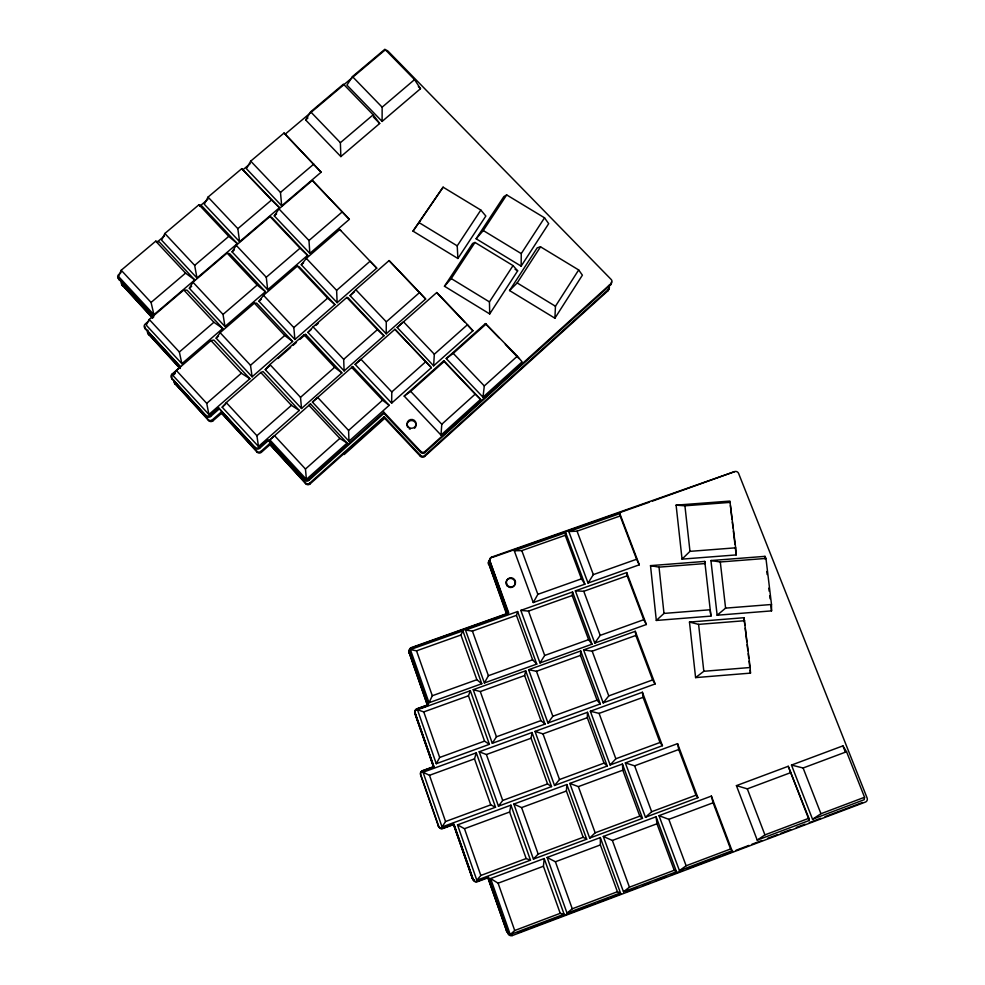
<?xml version="1.0" encoding="UTF-8"?>
<svg xmlns="http://www.w3.org/2000/svg" width="985" height="985" viewBox="0 0 985 985"><rect width="100%" height="100%" fill="white"/><g stroke="black" fill="none" stroke-linecap="round" stroke-linejoin="round"><path stroke-width="1.48" d="M382.106 121.426L382.143 107.18L352.445 76.584L384.889 49.25L414.55 79.613L420.496 88.699L382.106 121.426L346.929 85.129L352.445 76.584M386.206 333.792L386.292 321.824L355.757 289.664L389.087 260.582L425.643 299.009L386.206 333.792L350.044 295.648L355.757 289.664M521.139 266.147L521.262 253.613L544.52 217.808L506.684 194.919L503.877 196.569L476.137 238.776L521.139 266.147L548.682 223.669L544.52 217.808M391.648 403.136L391.796 391.944L360.978 359.266L355.142 364.388L391.648 403.136L431.381 367.688L394.923 329.286L355.142 364.388M607.228 766.047L604.027 763.129L587.319 717.683L587.454 712.303L535.015 731.424L554.53 785.476L607.228 766.047L587.454 712.303M554.9 318.204L555.454 306.249L578.675 269.952L540.543 246.816L537.256 247.777L509.553 290.55L554.9 318.204L582.394 275.16L578.675 269.952M600.308 703.93L597.033 700.175L580.485 655.394L580.719 650.962L528.637 669.726L547.98 723.002L600.308 703.93L580.719 650.962M433.634 365.817L434.323 354.218L467.493 324.668L472.923 330.763L433.634 365.817L397.164 327.439L436.737 292.545L467.493 324.668M608.582 285.49A2.918 2.783 19.5 0 1 608.521 289.43L607.905 290.834L424.597 456.474A2.98 2.918 4.2 0 1 420.398 456.301L420.447 455.353L384.101 416.692L309.746 483.093A3.017 2.955 -15.6 0 1 305.485 482.921L269.373 443.903L260.939 451.352A3.017 2.93 -17.2 0 1 256.691 451.167L220.862 412.383L212.403 419.77A3.017 2.906 -18.2 0 1 208.155 419.598L174.604 383.177A3.004 2.881 -17.7 0 1 174.037 380.345M384.569 50.543A2.881 2.672 3.5 0 1 388.016 51.134L611.18 279.481A2.955 2.807 19.4 0 1 611.119 283.471L610.454 284.997L424.904 452.571A3.017 2.955 4.3 0 1 420.644 452.398L420.706 451.376L383.891 412.223L308.576 479.449A3.053 2.992 -15.3 0 1 304.254 479.264L267.674 439.766L259.141 447.301A3.053 2.967 -17 0 1 254.832 447.116L218.547 407.852L209.977 415.325A3.053 2.943 -18 0 1 205.68 415.153L171.71 378.277A3.041 2.918 -17.6 0 1 172.006 374.14L180.575 366.74L144.894 328.128A3.029 2.881 -16.2 0 1 145.201 324.04L149.486 320.384M586.691 839.208L583.169 837.275L566.4 791.029L566.855 784.516L513.85 804.08L533.427 859.08L586.691 839.208L566.855 784.516M440.997 435.075L441.785 424.264L475.213 394.123L480.581 399.344L440.997 435.075L404.195 396.093L443.816 360.719L480.581 399.344M409.329 653.043L427.625 705.74L409.329 653.043A3.078 3.066 -72 0 1 410.486 649.472M409.44 651.565L428.069 704.755L417.024 708.744A3.164 3.127 -81 0 0 415.104 712.783L433.917 766.749L415.067 712.955A3.152 3.115 -81 0 1 416.963 708.929L427.97 704.964L409.44 651.565A3.115 3.103 -71.6 0 1 411.336 647.588L508.74 612.904L489.877 560.957A3.066 3.029 30.1 0 1 491.7 557.079L734.712 471.593A3.041 2.906 37.8 0 1 738.602 473.403L867.108 797.985A3.238 3.053 61.2 0 1 865.433 802.073L512.286 935.565A3.324 3.201 88.1 0 1 508.186 933.571L488.277 877.192L477.097 881.366A3.275 3.164 -89.6 0 1 474.671 881.243M424.597 456.474L424.67 455.538L608.521 289.43M424.904 452.571L424.978 451.549L611.119 283.471M591.973 644.202L588.599 639.659L572.211 595.519L572.568 591.96L520.831 610.392L539.989 662.93L591.973 644.202L572.568 591.96M564.097 914.215L560.219 913.329L543.424 866.246L544.212 858.538L490.616 878.558L510.242 934.568L564.097 914.215L544.212 858.538M482.995 397.164L484.3 385.935L517.347 356.151L485.396 323.597L446.23 358.565L482.995 397.164L522.112 361.852L517.347 356.151M864.559 797.259L864.202 799.709L812.539 819.225L791.484 765.074L842.914 745.867L846.558 751.74L864.559 797.259L820.948 813.733L812.539 819.225M584.893 584.167L581.458 578.848L565.23 535.323L565.673 532.663L514.281 550.75L533.267 602.537L584.893 584.167L565.673 532.663M551.551 786.584L547.562 783.937L531.075 738.221L532.048 732.508L479.202 751.777L498.459 806.161L551.551 786.584L532.048 732.508M530.496 860.176L526.175 858.538L509.639 812.009L510.932 805.151L457.52 824.864L476.826 880.221L530.496 860.176L510.932 805.151M545.025 724.074L540.962 720.589L524.648 675.538L525.694 670.785L473.219 689.685L492.303 743.293L545.025 724.074L525.694 670.785M414.919 713.472L433.474 766.724L414.919 713.472A3.127 3.078 -80.9 0 1 415.054 711.084M416.754 709.656L416.803 709.483A3.127 3.078 -80.9 0 0 415.485 710.394M495.541 807.232L490.752 804.868L474.499 758.869L476.297 752.836L423.058 772.252L442.043 826.969L495.541 807.232L476.297 752.836M536.763 664.087L532.626 659.802L516.46 615.379L517.63 611.537L465.499 630.092L484.398 682.95L536.763 664.087L517.63 611.537M489.397 744.34L484.558 741.126L468.466 695.792L470.337 690.731L417.468 709.779L436.281 763.707L489.397 744.34L470.337 690.731M121.217 270.235L118.557 276.514L153.931 314.695L194.747 279.912L159.41 242.064L155.728 241.165L121.217 270.235L151.074 302.444L153.931 314.695M506.499 613.926L488.732 563.58A3.029 2.992 30.6 0 1 489.84 560.096M412.752 647.465L508.383 613.409L489.877 560.957M491.7 557.079L491.404 557.756A3.053 3.029 30.2 0 0 489.582 561.622M429.017 702.748L432.304 695.742L416.532 650.839L410.388 649.571L429.017 702.748L481.776 683.738L462.901 630.868L410.388 649.571M416.532 650.839L460.931 635.017L462.901 630.868M164.852 233.482L161.638 240.192L196.975 278.016L237.323 243.627L202.024 206.136L198.958 204.732L164.852 233.482L194.673 265.371L196.975 278.016M208.044 197.086L204.289 204.227L239.589 241.694L279.481 207.7L241.768 168.669L208.044 197.086L237.841 228.668L239.589 241.694M149.24 319.448L146.199 325.099L181.868 363.699L222.758 328.448L187.125 290.206L183.813 289.984L149.24 319.448L179.356 352.002L181.868 363.699M436.281 763.707L439.692 757.465L484.558 741.126M484.398 682.95L488.4 675.71L532.626 659.802M533.267 602.537L537.859 594.337L581.458 578.848M250.707 161.134L246.422 168.706L281.685 205.816L321.135 172.203L284.049 133.037L250.707 161.134L280.479 192.42L281.685 205.816M189.354 288.309L192.949 282.19L227.116 253.071L229.8 253.81L265.408 291.683L224.986 326.527L189.354 288.309L191.656 286.339M305.633 119.948L310.657 111.81L343.457 84.156L373.167 114.814L379.681 123.494L340.859 156.59L305.633 119.948L307.923 118.028M588.045 583.046L593.339 574.624L636.605 559.246L639.29 564.811L588.045 583.046L568.813 531.555L619.824 513.604L639.29 564.811M232.078 251.877L236.215 245.314L270.001 216.528L272.069 217.771L307.64 255.287L267.674 289.738L232.078 251.877L234.356 249.919M539.989 662.93L544.705 655.456L588.599 639.659M492.303 743.293L496.44 736.805L540.962 720.589M442.043 826.969L445.552 821.527L490.752 804.868M509.553 290.55L517.174 282.929L540.543 246.816M489.717 313.932L489.446 301.902L513.037 265.593L474.992 242.445L472.603 243.455L444.469 286.253L489.717 313.932L517.642 270.863L513.037 265.593M457.89 258.489L457.225 245.856L480.828 210.064L443.102 187.175L413.01 231.13L457.89 258.489L485.839 216.035L480.828 210.064M444.469 286.253L451.253 278.57L474.992 242.445M476.137 238.776L483.278 230.539L506.684 194.919M274.286 215.887L278.952 208.894L312.344 180.427L349.355 219.335L309.844 253.391L274.286 215.887L276.613 213.905M413.01 231.13L443.102 187.175M172.917 375.457L176.34 370.446L210.987 340.576L213.93 340.084L249.882 378.745L208.906 414.476L172.917 375.457L175.195 373.487M594.78 643.082L600.197 635.374L643.759 619.7L646.369 624.502L594.78 643.082L575.363 590.852L626.719 572.568L646.369 624.502M547.98 723.002L552.844 716.267L597.033 700.175M216.158 338.163L220.135 332.684L254.389 303.158L256.703 303.195L292.619 341.487L252.111 376.812L216.158 338.163L218.485 336.168M498.459 806.161L502.707 800.46L547.562 783.937M258.981 301.238L263.5 295.303L297.347 266.11L299.058 266.676L334.937 304.599L294.897 339.505L258.981 301.238L261.271 299.255M339.788 229.53L376.726 268.154L337.141 302.666L301.275 264.756L306.323 258.378L339.788 229.53L340.896 230.588M603.202 702.871L608.767 695.903L652.624 679.933L655.136 683.947L603.202 702.871L583.6 649.915L635.288 631.299L655.136 683.947M554.53 785.476L559.517 779.529L604.027 763.129M476.826 880.221L480.828 875.468L526.175 858.538M222.191 407.199L226.279 402.606L260.791 372.49L263.044 371.554L299.292 410.45L258.476 446.464L222.191 407.199L225.59 404.232M265.26 369.621L269.915 364.536L304.02 334.789L305.646 334.383L341.857 372.909L301.508 408.492L265.26 369.621L269.878 365.583M610.146 764.963L615.847 758.77L660.012 742.493L662.437 745.682L610.146 764.963L590.347 711.244L642.405 692.258L662.437 745.682M307.911 332.413L313.095 326.872L346.818 297.458L347.84 297.581L384.002 335.737L344.122 370.914L307.911 332.413L311.334 329.421M533.427 859.08L538.167 854.069L583.169 837.275M682.051 559.123L689.98 551.354L735.66 547.82L736.164 554.924L682.051 559.123L676.104 505.157L729.885 501.082L735.66 547.82M589.683 838.087L595.162 832.805L639.807 816.146L642.528 818.35L589.683 838.087L569.835 783.42L622.434 764.003L642.528 818.35M394.923 329.286L431.381 367.688M656.318 620.452L663.988 613.421L710.099 609.764L710.936 616.105L656.318 620.452L650.506 565.636L704.78 561.413L710.936 616.105M510.242 934.568L514.712 930.517L560.219 913.329M352.667 366.568L351.707 367.43L382.549 400.181L389.173 405.34L348.973 441.206L312.417 402.089L352.667 366.568L389.173 405.34M310.534 403.924L308.97 405.327L339.837 438.399L347.089 443.065L306.409 479.363L269.828 439.852L310.534 403.924L347.089 443.065M267.674 439.766L304.574 480.2A3.053 2.98 -15.4 0 0 308.871 480.385L383.941 413.368L383.891 412.223M404.195 396.093L410.696 391.377L444.161 361.495L443.816 360.719M446.23 358.565L453.26 353.369L486.331 323.843M269.373 443.903L305.781 483.783A3.004 2.943 -15.7 0 0 310.029 483.955L384.15 417.738L384.101 416.692M645.458 817.255L651.664 811.726L695.964 795.191L697.909 797.678L645.458 817.255L625.34 762.919L677.557 743.65L697.909 797.678M306.409 479.363L305.473 469.02L339.837 438.399M348.973 441.206L348.579 430.433L382.549 400.181M391.796 391.944L425.372 362.049M218.547 407.852L255.312 448.15A3.041 2.955 -17.1 0 0 259.597 448.335L268.105 440.824M220.862 412.383L257.122 452.127A3.004 2.918 -17.3 0 0 261.37 452.3L269.767 444.875M258.476 446.464L256.913 435.727L291.412 405.352L299.292 410.45M301.508 408.492L300.524 397.337L334.604 367.331L341.857 372.909M344.122 370.914L343.679 359.34L377.366 329.679L384.002 335.737M386.292 321.824L419.598 292.508M397.164 327.439L403.53 321.849L434.323 354.218M734.712 471.593L652.415 501.119M312.417 402.089L317.712 397.435L348.579 430.433M269.828 439.852L274.569 435.678L305.473 469.02M174.604 383.177L208.746 420.644A3.004 2.893 -18.2 0 0 212.969 420.817L221.403 413.454M171.71 378.277L206.321 416.286A3.041 2.93 -18.1 0 0 210.605 416.47L219.15 409.009M277.955 358.54L290.649 347.471M292.951 345.452L296.423 342.435M299.883 339.419L305.646 334.383M315.902 325.444L318.18 323.449M350.044 295.648L354.551 291.72M208.906 414.476L206.727 403.358L241.35 373.229L249.882 378.745M252.111 376.812L250.498 365.275L284.714 335.503L292.619 341.487M294.897 339.505L293.825 327.574L327.648 298.147L334.937 304.599M337.141 302.666L336.611 290.341L370.052 261.247L376.726 268.154M301.275 264.756L303.602 262.749M179.356 352.002L213.905 322.28L222.758 328.448M224.986 326.527L223.029 314.437L257.183 285.059L265.408 291.683M267.674 289.738L266.27 277.241L300.031 248.208L307.64 255.287M309.844 253.391L308.982 240.512L342.349 211.812M151.074 302.444L185.562 273.116L194.747 279.912M194.673 265.371L228.766 236.388L237.323 243.627M237.841 228.668L271.54 200.017L279.481 207.7M280.479 192.42L313.796 164.101M340.859 156.59L340.379 142.69L373.167 114.814M382.143 107.18L414.55 79.613M121.069 272.513L118.729 274.495A3.017 2.844 -15.1 0 0 118.397 278.533L153.537 317.059M157.452 241.854L164.495 235.907M199.696 206.234L207.921 199.315M243.123 169.642L250.165 163.707M285.367 134.022L383.953 50.937M717.142 615.219L725.588 608.127L771.501 604.494L765.961 558.421L764.976 556.353L710.936 560.551L717.142 615.219L771.538 610.885L771.501 604.494M567.028 913.107L572.26 908.786L617.41 891.733L620.476 892.915L600.321 837.582L547.131 857.455L567.028 913.107L620.476 892.915M436.737 292.545L464.588 322.07M695.595 677.606L703.819 671.29L750.151 667.51L750.471 673.124L695.595 677.606L689.475 622.064L743.995 617.718L750.151 667.51M623.48 891.77L629.44 887.189L674.232 870.272L676.51 871.737L623.48 891.77L603.3 836.462L656.084 816.75L676.51 871.737M679.441 870.629L686.139 865.778L730.587 848.984L732.064 850.745L679.441 870.629L659.002 815.654L711.379 796.089L732.064 850.745M757.231 840.119L764.926 834.886L808.882 818.276L788.246 766.281L736.423 785.636L757.231 840.119L809.288 820.456L808.882 818.276M517.654 932.807L527.714 929.003M530.583 927.919L595.223 903.479M598.104 902.395L608.164 898.603M611.032 897.507L621.092 893.715M626.829 891.536L636.889 887.744M642.639 885.564L649.817 882.855M655.567 880.676L665.626 876.884M671.364 874.705L682.864 870.358M687.173 868.733L720.207 856.248M723.088 855.165L733.148 851.36M736.017 850.277L748.945 845.389M751.814 844.305L761.873 840.5M767.623 838.333L777.682 834.529M780.551 833.445L790.61 829.641M796.348 827.474L804.967 824.211M809.276 822.586L820.776 818.239M825.085 816.614L862.441 802.492M736.423 785.636L747.307 788.862L791.09 772.486M791.484 765.074L803.107 767.992L846.558 751.74M490.616 878.558L498.102 883.2L543.424 866.246M547.131 857.455L555.405 861.764L600.37 844.933L600.321 837.582M603.3 836.462L612.362 840.451L656.97 823.768L656.084 816.75M659.002 815.654L668.827 819.335L713.103 802.775L711.379 796.089M473.292 879.79L454.011 824.433L442.831 828.557A3.251 3.164 -86.2 0 1 438.793 826.6L438.657 826.39A3.238 3.152 -86.1 0 0 442.696 828.336L453.826 824.236L473.292 879.79A3.287 3.177 -89.6 0 0 477.356 881.76L488.585 877.573L508.186 933.571M443.656 827.203L447.793 825.676M457.52 824.864L464.489 828.693L509.639 812.009M513.85 804.08L521.594 807.589L566.4 791.029M569.835 783.42L578.355 786.621L622.815 770.184L622.434 764.003M625.34 762.919L634.623 765.825L678.751 749.511L677.557 743.65M433.474 766.724L422.43 770.713A3.164 3.09 -83.3 0 0 420.533 774.752L438.288 825.775A3.201 3.127 -86.1 0 0 439.889 827.597M433.917 766.749L422.713 770.787A3.201 3.14 -83.4 0 0 420.804 774.875L438.793 826.6M423.058 772.252L429.485 775.306L474.499 758.869M479.202 751.777L486.405 754.522L531.075 738.221M535.015 731.424L542.994 733.874L587.319 717.683M590.347 711.244L599.089 713.386L643.082 697.331L642.405 692.258M417.468 709.779L423.772 711.909L468.466 695.792M473.219 689.685L480.286 691.532L524.648 675.538M528.637 669.726L536.468 671.278L580.485 655.394M583.6 649.915L592.182 651.183L635.854 635.436L635.288 631.299M432.304 695.742L476.863 679.712L481.776 683.738M422.257 707.513L426.345 706.048M422.183 707.698L426.259 706.233M462.851 630.154L481.394 623.554M494.236 618.986L498.508 617.46M465.499 630.092L472.406 631.077L516.46 615.379M520.831 610.392L528.489 611.094L572.211 595.519M575.363 590.852L583.76 591.283L627.162 575.819L626.719 572.568M492.857 557.251L649.509 502.141M514.281 550.75L521.804 550.615L565.23 535.323M568.813 531.555L577.062 531.161L620.156 515.98L619.824 513.604M689.475 622.064L698.599 624.379L744.685 620.71M710.936 560.551L720.294 561.967L765.961 558.421M650.506 565.636L659.027 567.138L704.891 563.568L704.78 561.413M676.104 505.157L684.92 505.798L730.353 502.362M483.278 230.539L521.262 253.613M515.069 269.299L517.642 270.863M419.339 222.782L457.225 245.856M517.174 282.929L555.454 306.249M451.253 278.57L489.446 301.902M418.366 86.52L420.496 88.699M373.29 116.895L379.681 123.494M310.657 111.81L340.379 142.69M485.396 323.597L499.038 337.806M505.33 344.356L518.972 358.565M321.135 172.203L284.049 133.037M467.715 325.333L472.923 330.763M425.643 299.009L389.087 260.582M349.355 219.335L312.344 180.427M453.26 353.369L484.3 385.935M444.161 361.495L475.213 394.123M241.768 168.669L271.54 200.017M278.952 208.894L308.982 240.512M270.001 216.528L300.031 248.208M346.818 297.458L377.366 329.679M306.323 258.378L336.611 290.341M297.347 266.11L327.648 298.147M410.696 391.377L441.785 424.264M198.958 204.732L228.766 236.388M313.095 326.872L343.679 359.34M236.215 245.314L266.27 277.241M383.941 413.368L420.644 452.398M384.15 417.738L420.398 456.301M383.313 418.49L383.879 419.081L344.233 454.516L343.666 453.9M304.02 334.789L334.604 367.331M227.116 253.071L257.183 285.059M263.5 295.303L293.825 327.574M254.389 303.158L284.714 335.503M155.728 241.165L185.562 273.116M192.949 282.19L223.029 314.437M269.915 364.536L300.524 397.337M183.813 289.984L213.905 322.28M260.791 372.49L291.412 405.352M220.135 332.684L250.498 365.275M210.987 340.576L241.35 373.229M118.397 278.533L153.771 316.739M121.734 281.193A2.98 2.807 -15.2 0 0 121.931 284.616L152.761 317.933M121.931 284.616L152.478 318.155M226.279 402.606L256.913 435.727M144.894 328.128L180.28 366.937M147.91 330.16A2.992 2.844 -16.3 0 0 148.119 333.632L180.255 368.415M148.119 333.632L179.886 368.488M176.34 370.446L206.727 403.358M512.286 935.565L511.904 934.974A3.312 3.189 88.1 0 1 510.267 935.122M487.637 877.167L506.746 931.305A3.287 3.152 88.2 0 0 508.383 933.164M453.137 823.46L472.32 878.251A3.238 3.14 -89.5 0 0 473.933 880.085M438.288 825.775L438.165 825.59A3.201 3.115 -86.1 0 0 439.766 827.4M172.006 374.14L172.744 375.408M205.68 415.153L206.321 416.286M208.155 419.598L208.746 420.644M209.977 415.325L210.605 416.47M212.403 419.77L212.969 420.817M254.832 447.116L255.312 448.15M256.691 451.167L257.122 452.127M259.141 447.301L259.597 448.335M260.939 451.352L261.37 452.3M842.914 745.867L845.155 751.53M803.107 767.992L820.948 813.733M788.246 766.281L809.288 820.456M747.307 788.862L764.926 834.886M620.156 515.98L636.605 559.246M627.162 575.819L643.759 619.7M713.103 802.775L730.587 848.984M635.854 635.436L652.624 679.933M678.751 749.511L695.964 795.191M643.082 697.331L660.012 742.493M577.062 531.161L593.339 574.624M668.827 819.335L686.139 865.778M583.76 591.283L600.197 635.374M656.97 823.768L674.232 870.272M592.182 651.183L608.767 695.903M634.623 765.825L651.664 811.726M622.815 770.184L639.807 816.146M599.089 713.386L615.847 758.77M521.804 550.615L537.859 594.337M528.489 611.094L544.705 655.456M612.362 840.451L629.44 887.189M600.37 844.933L617.41 891.733M536.468 671.278L552.844 716.267M578.355 786.621L595.162 832.805M488.732 563.58L506.832 613.458M542.994 733.874L559.517 779.529M555.405 861.764L572.26 908.786M472.406 631.077L488.4 675.71M460.931 635.017L476.863 679.712M480.286 691.532L496.44 736.805M521.594 807.589L538.167 854.069M486.405 754.522L502.707 800.46M498.102 883.2L514.712 930.517M487.907 877.487L506.746 931.305M423.772 711.909L439.692 757.465M464.489 828.693L480.828 875.468M453.297 823.657L472.32 878.251M429.485 775.306L445.552 821.527M304.254 479.264L304.574 480.2M305.485 482.921L305.781 483.783M308.576 479.449L308.871 480.385M309.746 483.093L310.029 483.955M764.976 556.353L765.345 559.381M766.798 571.497L767.167 574.526M768.805 588.168L769.174 591.197M769.716 595.74L770.073 598.769M770.812 604.827L771.538 610.885M743.995 617.718L744.869 625.216M745.226 628.208L746.79 641.678M747.147 644.67L747.849 650.666M748.194 653.658L748.723 658.152M749.068 661.144L749.77 667.14M750.114 670.132L750.471 673.124M730.402 505.576L731.978 519.033M732.323 522.025L733.025 528.009M733.369 531.001L734.945 544.459M735.29 547.451L736.164 554.924M720.294 561.967L725.588 608.127M698.599 624.379L703.819 671.29M684.92 505.798L689.98 551.354M659.027 567.138L663.988 613.421M407.544 426.998A4.506 4.408 2.8 0 1 409.107 421.248A4.506 4.408 2.8 0 1 415.116 422.282A4.506 4.408 2.8 0 1 414.599 428.216M410.203 429.164A4.506 4.408 2.8 0 1 409.132 428.684M175.281 384.322A3.004 2.869 -17.7 0 1 174.714 381.515M424.67 455.538A2.992 2.93 4.2 0 1 420.447 455.353M122.768 286.056A2.967 2.807 -15.2 0 1 122.066 284.025M608.693 288.174A2.906 2.77 19.5 0 1 607.905 290.834M148.87 334.925A2.98 2.832 -16.3 0 1 148.316 332.142M145.718 329.532A3.017 2.869 -16.2 0 1 145.152 326.724M119.308 280.085A3.004 2.832 -15.1 0 1 118.754 277.302M611.254 282.313A2.943 2.807 19.5 0 1 610.454 284.997M172.449 379.533A3.041 2.906 -17.6 0 1 171.87 376.676M424.978 451.549A3.029 2.967 4.3 0 1 420.706 451.376M506.265 584.474A4.605 4.556 40 0 1 510.168 578.404A4.605 4.556 40 0 1 515.081 583.797A4.605 4.556 40 0 1 508.642 587.085M507.632 586.432A4.605 4.556 40 0 1 506.819 585.546M414.882 713.633A3.115 3.078 -80.9 0 1 415.005 711.244M415.448 710.567A3.115 3.078 -80.9 0 1 416.039 710.025M508.814 932.881A3.275 3.14 88.2 0 1 506.413 930.776M474.487 879.987A3.238 3.127 -89.5 0 1 472.086 877.894M488.462 564.196A3.017 2.992 30.7 0 1 488.991 561.253M489.57 560.724A3.017 2.992 30.7 0 1 490.259 560.379M409.292 653.387A3.066 3.053 -72 0 1 410.45 649.841M473.97 880.787A3.275 3.164 -89.6 0 1 473.034 879.396M409.403 651.935A3.103 3.09 -71.7 0 1 411.299 647.97M509.467 934.863A3.312 3.189 88.1 0 1 507.817 932.992M408.258 426.85A4.531 4.42 2.8 0 0 415.904 425.188A4.531 4.42 2.8 0 0 410.585 419.548A4.531 4.42 2.8 0 0 408.258 426.85M506.622 583.883A4.617 4.568 39.8 0 0 514.453 585.336A4.617 4.568 39.8 0 0 511.72 577.85A4.617 4.568 39.8 0 0 506.622 583.883"/></g></svg>
